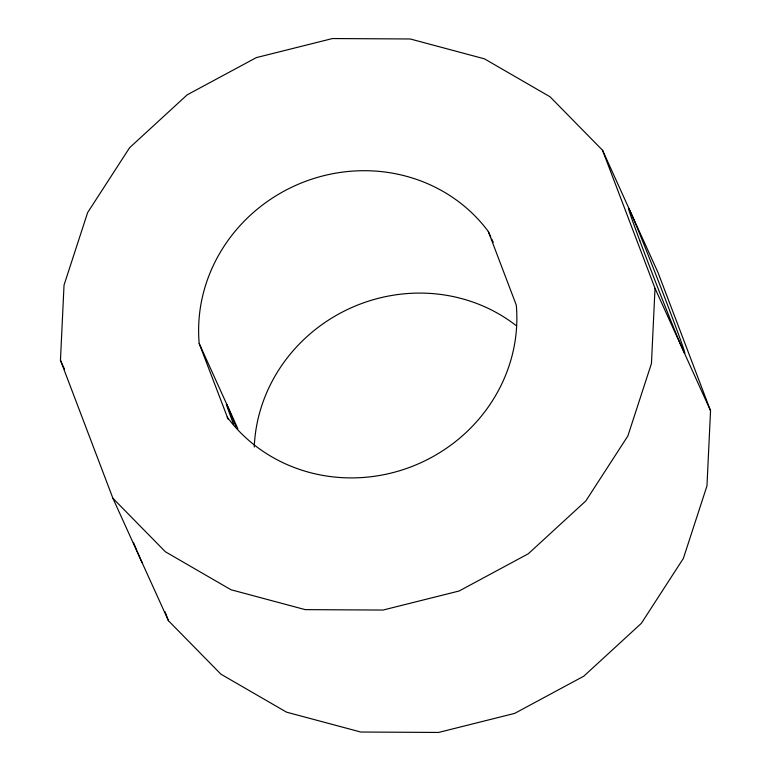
<?xml version="1.0" encoding="UTF-8"?>
<svg xmlns="http://www.w3.org/2000/svg" width="771" height="771" viewBox="0 0 771 771"><rect width="100%" height="100%" fill="white"/><g stroke="black" fill="none" stroke-linecap="round" stroke-linejoin="round"><path stroke-width="1.16" d="M60.456 360.279L64.032 285.097L87.634 212.584L129.634 147.685L187.189 94.823L256.358 57.603L332.436 38.55L410.249 38.974L484.467 58.847L550.06 96.799L602.546 150.268L658.068 272.664L710.544 410.721L706.968 485.903L683.366 558.416L641.366 623.315L583.811 676.177L514.643 713.397L438.564 732.45L360.751 732.026L286.533 712.153L220.94 674.201L168.454 620.732L112.932 498.336L60.456 360.279L64.417 369.02M602.546 150.268L655.022 288.325L651.447 363.507L627.845 436.02L585.844 500.919L528.289 553.78L459.121 591L383.042 610.054L305.229 609.63L231.001 589.757L165.418 551.795L112.932 498.336M655.022 288.325L710.544 410.721M228.168 419.308L199.188 343.49A160.522 152.138 -24.4 0 1 303.668 182.062A160.522 152.138 -24.4 0 1 488.303 231.483L490.78 236.948M491.773 239.135L493.257 242.412M199.188 343.49L237.853 428.734M488.303 231.483L516.291 305.114A160.522 152.138 -24.4 0 1 411.81 466.542A160.522 152.138 -24.4 0 1 227.175 417.121M165.042 611.76L168.454 620.732M254.257 447.026A160.522 152.138 -24.4 0 1 348.955 308.814A160.522 152.138 -24.4 0 1 515.838 325.362M142.452 563.042A77.9 1.475 68.8 0 1 137.142 551.323M136.775 550.455A77.9 1.475 68.8 0 1 133.441 542.398M233.517 424.204A40.131 0.761 68.8 0 1 226.491 404.1A40.131 0.761 68.8 0 1 235.897 426.565M639.843 240.774A77.9 1.475 68.8 0 0 684.552 353.022A77.9 1.475 68.8 0 0 645.25 247.684A77.9 1.475 68.8 0 0 639.843 240.774"/></g></svg>
